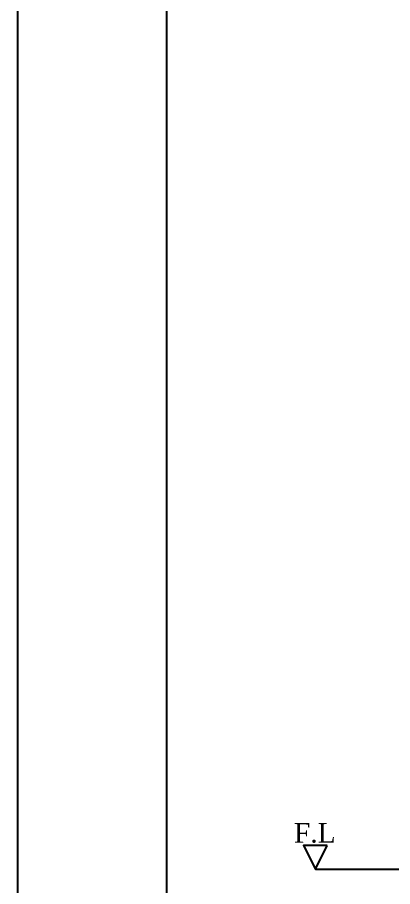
# Model space of a CAD drawing. Header units: millimetres. Extents: x 4993 to 7419, y -350 to 3080.
# Drawn here: x 4993 to 5474, y 614 to 1728 of the extents above; entities that cross this region are included whole.
import ezdxf

# ---------------------------------------------------------------- set-up
doc = ezdxf.new("R2010")
doc.units = ezdxf.units.MM
doc.header["$LTSCALE"] = 0.2
doc.layers.add('DIM', color=3, linetype='Continuous', lineweight=15)
doc.layers.add('MAIN', color=7, linetype='Continuous')
doc.layers.add('YA', color=7, linetype='Continuous')
doc.styles.add('STYLE2', font='dutch.ttf', dxfattribs={"height": 25})

msp = doc.modelspace()

# ---------------------------------------------------------------- linework, layer by layer
at = {"linetype": 'ByBlock'}
msp.add_line((5375, 636.3), (6888.4, 636.3), dxfattribs=at)
at = {"layer": 'MAIN', "color": 0}
msp.add_lwpolyline([(5390, 666.3), (5360, 666.3), (5375, 636.3), (5390, 666.3)], dxfattribs=at)
at = {"layer": 'YA', "color": 7}
msp.add_line((5184.4, -219.7), (5184.4, 1890.1), dxfattribs=at)
at = {"layer": 'YA', "color": 0}
msp.add_lwpolyline([(4993, -350.2), (7418.5, -350.2), (7418.5, 3080.2), (4993, 3080.2)], close=True, dxfattribs=at)

# ---------------------------------------------------------------- texts
at = {"layer": 'DIM', "color": 0, "insert": (5347.5, 695.2), "char_height": 25, "width": 67.266, "attachment_point": 1, "style": 'STYLE2'}
msp.add_mtext('F.L', dxfattribs=at)

doc.saveas('drawing.dxf')
